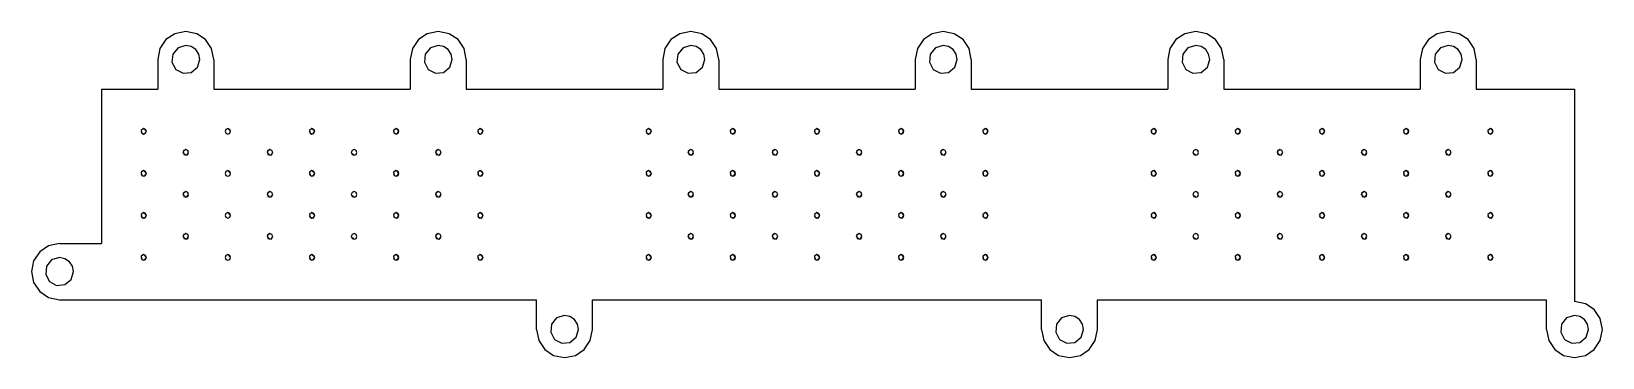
# Model space of a CAD drawing. Extents: x 0 to 112, y 0 to 23.
import ezdxf

# ---------------------------------------------------------------- set-up
doc = ezdxf.new("R2010")
doc.units = 0

msp = doc.modelspace()

# ---------------------------------------------------------------- linework, layer by layer
at = {"layer": 'Layer 1', "color": 7}
for points in [[(13.02, 21.27), (12.86, 22.05), (12.43, 22.69), (11.8, 23.11), (11.02, 23.27), (10.24, 23.11), (9.61, 22.69), (9.18, 22.05), (9.02, 21.27)], [(31.02, 21.27), (30.86, 22.05), (30.43, 22.69), (29.8, 23.11), (29.02, 23.27), (28.24, 23.11), (27.61, 22.69), (27.18, 22.05), (27.02, 21.27)], [(49.02, 21.27), (48.86, 22.05), (48.43, 22.69), (47.8, 23.11), (47.02, 23.27), (46.24, 23.11), (45.61, 22.69), (45.18, 22.05), (45.02, 21.27)], [(67.02, 21.27), (66.86, 22.05), (66.43, 22.69), (65.8, 23.11), (65.02, 23.27), (64.24, 23.11), (63.61, 22.69), (63.18, 22.05), (63.02, 21.27)], [(85.02, 21.27), (84.86, 22.05), (84.43, 22.69), (83.8, 23.11), (83.02, 23.27), (82.24, 23.11), (81.61, 22.69), (81.18, 22.05), (81.02, 21.27)], [(103.02, 21.27), (102.86, 22.05), (102.44, 22.69), (101.8, 23.11), (101.02, 23.27), (100.24, 23.11), (99.61, 22.69), (99.18, 22.05), (99.02, 21.27)], [(11.02, 22.27), (10.47, 22.1), (10.1, 21.66), (10.04, 21.08), (10.31, 20.56), (10.83, 20.29), (11.4, 20.35), (11.85, 20.72), (12.02, 21.27), (11.95, 21.66), (11.73, 21.98), (11.4, 22.2), (11.02, 22.27), (11.02, 22.27)], [(29.02, 22.27), (28.47, 22.1), (28.1, 21.66), (28.04, 21.08), (28.31, 20.56), (28.83, 20.29), (29.4, 20.35), (29.85, 20.72), (30.02, 21.27), (29.95, 21.66), (29.73, 21.98), (29.4, 22.2), (29.02, 22.27), (29.02, 22.27)], [(47.02, 22.27), (46.47, 22.1), (46.1, 21.66), (46.04, 21.08), (46.31, 20.56), (46.83, 20.29), (47.4, 20.35), (47.85, 20.72), (48.02, 21.27), (47.95, 21.66), (47.73, 21.98), (47.4, 22.2), (47.02, 22.27), (47.02, 22.27)], [(65.02, 22.27), (64.46, 22.1), (64.09, 21.66), (64.04, 21.08), (64.31, 20.56), (64.82, 20.29), (65.4, 20.35), (65.85, 20.72), (66.02, 21.27), (65.94, 21.66), (65.73, 21.98), (65.4, 22.2), (65.02, 22.27), (65.02, 22.27)], [(83.02, 22.27), (82.46, 22.1), (82.09, 21.66), (82.04, 21.08), (82.31, 20.56), (82.82, 20.29), (83.4, 20.35), (83.85, 20.72), (84.02, 21.27), (83.94, 21.66), (83.73, 21.98), (83.4, 22.2), (83.02, 22.27), (83.02, 22.27)], [(101.02, 22.27), (100.46, 22.1), (100.09, 21.66), (100.04, 21.08), (100.31, 20.56), (100.82, 20.29), (101.4, 20.35), (101.85, 20.72), (102.02, 21.27), (101.94, 21.66), (101.73, 21.98), (101.4, 22.2), (101.02, 22.27), (101.02, 22.27)], [(9.02, 21.27), (9.02, 19.15)], [(13.02, 21.27), (13.02, 19.15)], [(27.02, 21.27), (27.02, 19.15)], [(31.02, 21.27), (31.02, 19.15)], [(45.02, 21.27), (45.02, 19.15)], [(49.02, 21.27), (49.02, 19.15)], [(63.02, 21.27), (63.02, 19.15)], [(67.02, 21.27), (67.02, 19.15)], [(81.02, 21.27), (81.02, 19.15)], [(85.02, 21.27), (85.02, 19.15)], [(99.02, 21.27), (99.02, 19.15)], [(103.02, 21.27), (103.02, 19.15)], [(5.02, 19.15), (9.02, 19.15)], [(5.02, 19.15), (5.02, 8.15)], [(13.02, 19.15), (27.02, 19.15)], [(31.02, 19.15), (45.02, 19.15)], [(49.02, 19.15), (63.02, 19.15)], [(67.02, 19.15), (81.02, 19.15)], [(85.02, 19.15), (99.02, 19.15)], [(103.02, 19.15), (110.02, 19.15)], [(110.02, 19.15), (110.02, 4.02)], [(7.82, 16.15), (7.88, 16.01), (8.02, 15.95)], [(8.02, 16.35), (7.84, 16.22), (7.88, 16.01), (8.1, 15.96), (8.22, 16.15), (8.16, 16.29), (8.02, 16.35), (8.02, 16.35)], [(8.02, 15.95), (8.16, 16.01), (8.22, 16.15), (8.02, 16.35)], [(14.02, 16.35), (13.88, 16.29), (13.82, 16.15), (13.88, 16.01), (14.02, 15.95), (14.16, 16.01), (14.22, 16.15), (14.16, 16.29), (14.02, 16.35), (14.02, 16.35)], [(13.82, 16.15), (13.88, 16.01), (14.02, 15.95)], [(14.02, 15.95), (14.16, 16.01), (14.22, 16.15), (14.02, 16.35)], [(19.82, 16.15), (19.88, 16.01), (20.02, 15.95)], [(20.02, 16.35), (19.84, 16.22), (19.88, 16.01), (20.1, 15.96), (20.22, 16.15), (20.16, 16.29), (20.02, 16.35), (20.02, 16.35)], [(20.02, 15.95), (20.16, 16.01), (20.22, 16.15), (20.02, 16.35)], [(25.82, 16.15), (25.88, 16.01), (26.02, 15.95)], [(26.02, 16.35), (25.84, 16.22), (25.88, 16.01), (26.1, 15.96), (26.22, 16.15), (26.16, 16.29), (26.02, 16.35), (26.02, 16.35)], [(26.02, 15.95), (26.16, 16.01), (26.22, 16.15), (26.02, 16.35)], [(31.82, 16.15), (31.88, 16.01), (32.02, 15.95)], [(32.02, 16.35), (31.84, 16.22), (31.88, 16.01), (32.1, 15.96), (32.22, 16.15), (32.16, 16.29), (32.02, 16.35), (32.02, 16.35)], [(32.02, 15.95), (32.16, 16.01), (32.22, 16.15), (32.02, 16.35)], [(43.82, 16.15), (43.88, 16.01), (44.02, 15.95)], [(44.02, 16.35), (43.84, 16.22), (43.88, 16.01), (44.1, 15.96), (44.22, 16.15), (44.16, 16.29), (44.02, 16.35), (44.02, 16.35)], [(44.02, 15.95), (44.16, 16.01), (44.22, 16.15), (44.02, 16.35)], [(49.82, 16.15), (49.88, 16.01), (50.02, 15.95)], [(50.02, 16.35), (49.84, 16.22), (49.88, 16.01), (50.1, 15.96), (50.22, 16.15), (50.16, 16.29), (50.02, 16.35), (50.02, 16.35)], [(50.02, 15.95), (50.16, 16.01), (50.22, 16.15), (50.02, 16.35)], [(55.82, 16.15), (55.88, 16.01), (56.02, 15.95)], [(56.02, 16.35), (55.84, 16.22), (55.88, 16.01), (56.1, 15.96), (56.22, 16.15), (56.16, 16.29), (56.02, 16.35), (56.02, 16.35)], [(56.02, 15.95), (56.16, 16.01), (56.22, 16.15), (56.02, 16.35)], [(61.82, 16.15), (61.88, 16.01), (62.02, 15.95)], [(62.02, 16.35), (61.84, 16.22), (61.88, 16.01), (62.1, 15.96), (62.22, 16.15), (62.16, 16.29), (62.02, 16.35), (62.02, 16.35)], [(62.02, 15.95), (62.16, 16.01), (62.22, 16.15), (62.02, 16.35)], [(67.82, 16.15), (67.88, 16.01), (68.02, 15.95)], [(68.02, 16.35), (67.84, 16.22), (67.88, 16.01), (68.1, 15.96), (68.22, 16.15), (68.16, 16.29), (68.02, 16.35), (68.02, 16.35)], [(68.02, 15.95), (68.16, 16.01), (68.22, 16.15), (68.02, 16.35)], [(79.82, 16.15), (79.88, 16.01), (80.02, 15.95)], [(80.02, 16.35), (79.84, 16.22), (79.88, 16.01), (80.1, 15.96), (80.22, 16.15), (80.16, 16.29), (80.02, 16.35), (80.02, 16.35)], [(80.02, 15.95), (80.16, 16.01), (80.22, 16.15), (80.02, 16.35)], [(85.82, 16.15), (85.88, 16.01), (86.02, 15.95)], [(86.02, 16.35), (85.84, 16.22), (85.88, 16.01), (86.1, 15.96), (86.22, 16.15), (86.16, 16.29), (86.02, 16.35), (86.02, 16.35)], [(86.02, 15.95), (86.16, 16.01), (86.22, 16.15), (86.02, 16.35)], [(91.82, 16.15), (91.88, 16.01), (92.02, 15.95)], [(92.02, 16.35), (91.84, 16.22), (91.88, 16.01), (92.1, 15.96), (92.22, 16.15), (92.16, 16.29), (92.02, 16.35), (92.02, 16.35)], [(92.02, 15.95), (92.16, 16.01), (92.22, 16.15), (92.02, 16.35)], [(97.82, 16.15), (97.88, 16.01), (98.02, 15.95)], [(98.02, 16.35), (97.84, 16.22), (97.88, 16.01), (98.1, 15.96), (98.22, 16.15), (98.16, 16.29), (98.02, 16.35), (98.02, 16.35)], [(98.02, 15.95), (98.16, 16.01), (98.22, 16.15), (98.02, 16.35)], [(103.82, 16.15), (103.88, 16.01), (104.02, 15.95)], [(104.02, 16.35), (103.84, 16.22), (103.88, 16.01), (104.1, 15.96), (104.22, 16.15), (104.16, 16.29), (104.02, 16.35), (104.02, 16.35)], [(104.02, 15.95), (104.16, 16.01), (104.22, 16.15), (104.02, 16.35)], [(11.02, 14.85), (10.88, 14.79), (10.82, 14.65), (11.02, 14.45)], [(11.02, 14.85), (10.84, 14.72), (10.88, 14.51), (11.1, 14.46), (11.22, 14.65), (11.16, 14.79), (11.02, 14.85), (11.02, 14.85)], [(11.22, 14.65), (11.16, 14.79), (11.02, 14.85)], [(11.02, 14.45), (11.16, 14.51), (11.22, 14.65)], [(17.02, 14.85), (16.88, 14.79), (16.82, 14.65), (17.02, 14.45)], [(17.02, 14.85), (16.84, 14.72), (16.88, 14.51), (17.1, 14.46), (17.22, 14.65), (17.16, 14.79), (17.02, 14.85), (17.02, 14.85)], [(17.22, 14.65), (17.16, 14.79), (17.02, 14.85)], [(17.02, 14.45), (17.16, 14.51), (17.22, 14.65)], [(23.02, 14.85), (22.88, 14.79), (22.82, 14.65), (23.02, 14.45)], [(23.02, 14.85), (22.88, 14.79), (22.82, 14.65), (22.88, 14.51), (23.02, 14.45), (23.16, 14.51), (23.22, 14.65), (23.16, 14.79), (23.02, 14.85), (23.02, 14.85)], [(23.22, 14.65), (23.16, 14.79), (23.02, 14.85)], [(23.02, 14.45), (23.16, 14.51), (23.22, 14.65)], [(29.02, 14.85), (28.88, 14.79), (28.82, 14.65), (29.02, 14.45)], [(29.02, 14.85), (28.84, 14.72), (28.88, 14.51), (29.1, 14.46), (29.22, 14.65), (29.16, 14.79), (29.02, 14.85), (29.02, 14.85)], [(29.22, 14.65), (29.16, 14.79), (29.02, 14.85)], [(29.02, 14.45), (29.16, 14.51), (29.22, 14.65)], [(47.02, 14.85), (46.88, 14.79), (46.82, 14.65), (47.02, 14.45)], [(47.02, 14.85), (46.84, 14.72), (46.88, 14.51), (47.1, 14.46), (47.22, 14.65), (47.16, 14.79), (47.02, 14.85), (47.02, 14.85)], [(47.22, 14.65), (47.16, 14.79), (47.02, 14.85)], [(47.02, 14.45), (47.16, 14.51), (47.22, 14.65)], [(53.02, 14.85), (52.88, 14.79), (52.82, 14.65), (53.02, 14.45)], [(53.02, 14.85), (52.84, 14.72), (52.88, 14.51), (53.1, 14.46), (53.22, 14.65), (53.16, 14.79), (53.02, 14.85), (53.02, 14.85)], [(53.22, 14.65), (53.16, 14.79), (53.02, 14.85)], [(53.02, 14.45), (53.16, 14.51), (53.22, 14.65)], [(59.02, 14.85), (58.88, 14.79), (58.82, 14.65), (59.02, 14.45)], [(59.02, 14.85), (58.84, 14.72), (58.88, 14.51), (59.1, 14.46), (59.22, 14.65), (59.16, 14.79), (59.02, 14.85), (59.02, 14.85)], [(59.22, 14.65), (59.16, 14.79), (59.02, 14.85)], [(59.02, 14.45), (59.16, 14.51), (59.22, 14.65)], [(65.02, 14.85), (64.88, 14.79), (64.82, 14.65), (65.02, 14.45)], [(65.02, 14.85), (64.84, 14.72), (64.88, 14.51), (65.1, 14.46), (65.22, 14.65), (65.16, 14.79), (65.02, 14.85), (65.02, 14.85)], [(65.22, 14.65), (65.16, 14.79), (65.02, 14.85)], [(65.02, 14.45), (65.16, 14.51), (65.22, 14.65)], [(83.02, 14.85), (82.88, 14.79), (82.82, 14.65), (83.02, 14.45)], [(83.02, 14.85), (82.88, 14.79), (82.82, 14.65), (82.88, 14.51), (83.02, 14.45), (83.16, 14.51), (83.22, 14.65), (83.16, 14.79), (83.02, 14.85), (83.02, 14.85)], [(83.22, 14.65), (83.16, 14.79), (83.02, 14.85)], [(83.02, 14.45), (83.16, 14.51), (83.22, 14.65)], [(89.02, 14.85), (88.88, 14.79), (88.82, 14.65), (89.02, 14.45)], [(89.02, 14.85), (88.84, 14.72), (88.88, 14.51), (89.1, 14.46), (89.22, 14.65), (89.16, 14.79), (89.02, 14.85), (89.02, 14.85)], [(89.22, 14.65), (89.16, 14.79), (89.02, 14.85)], [(89.02, 14.45), (89.16, 14.51), (89.22, 14.65)], [(95.02, 14.85), (94.88, 14.79), (94.82, 14.65), (95.02, 14.45)], [(95.02, 14.85), (94.84, 14.72), (94.88, 14.51), (95.1, 14.46), (95.22, 14.65), (95.16, 14.79), (95.02, 14.85), (95.02, 14.85)], [(95.22, 14.65), (95.16, 14.79), (95.02, 14.85)], [(95.02, 14.45), (95.16, 14.51), (95.22, 14.65)], [(101.02, 14.85), (100.88, 14.79), (100.82, 14.65), (101.02, 14.45)], [(101.02, 14.85), (100.84, 14.72), (100.88, 14.51), (101.1, 14.46), (101.22, 14.65), (101.16, 14.79), (101.02, 14.85), (101.02, 14.85)], [(101.22, 14.65), (101.16, 14.79), (101.02, 14.85)], [(101.02, 14.45), (101.16, 14.51), (101.22, 14.65)], [(7.82, 13.15), (7.88, 13.01), (8.02, 12.95)], [(8.02, 13.35), (7.84, 13.23), (7.88, 13.01), (8.1, 12.97), (8.22, 13.15), (8.16, 13.29), (8.02, 13.35), (8.02, 13.35)], [(8.02, 12.95), (8.16, 13.01), (8.22, 13.15), (8.02, 13.35)], [(14.02, 13.35), (13.88, 13.29), (13.82, 13.15), (13.88, 13.01), (14.02, 12.95), (14.16, 13.01), (14.22, 13.15), (14.16, 13.29), (14.02, 13.35), (14.02, 13.35)], [(13.82, 13.15), (13.88, 13.01), (14.02, 12.95)], [(14.02, 12.95), (14.16, 13.01), (14.22, 13.15), (14.02, 13.35)], [(19.82, 13.15), (19.88, 13.01), (20.02, 12.95)], [(20.02, 13.35), (19.84, 13.23), (19.88, 13.01), (20.1, 12.97), (20.22, 13.15), (20.16, 13.29), (20.02, 13.35), (20.02, 13.35)], [(20.02, 12.95), (20.16, 13.01), (20.22, 13.15), (20.02, 13.35)], [(25.82, 13.15), (25.88, 13.01), (26.02, 12.95)], [(26.02, 13.35), (25.84, 13.23), (25.88, 13.01), (26.1, 12.97), (26.22, 13.15), (26.16, 13.29), (26.02, 13.35), (26.02, 13.35)], [(26.02, 12.95), (26.16, 13.01), (26.22, 13.15), (26.02, 13.35)], [(31.82, 13.15), (31.88, 13.01), (32.02, 12.95)], [(32.02, 13.35), (31.84, 13.23), (31.88, 13.01), (32.1, 12.97), (32.22, 13.15), (32.16, 13.29), (32.02, 13.35), (32.02, 13.35)], [(32.02, 12.95), (32.16, 13.01), (32.22, 13.15), (32.02, 13.35)], [(43.82, 13.15), (43.88, 13.01), (44.02, 12.95)], [(44.02, 13.35), (43.84, 13.23), (43.88, 13.01), (44.1, 12.97), (44.22, 13.15), (44.16, 13.29), (44.02, 13.35), (44.02, 13.35)], [(44.02, 12.95), (44.16, 13.01), (44.22, 13.15), (44.02, 13.35)], [(49.82, 13.15), (49.88, 13.01), (50.02, 12.95)], [(50.02, 13.35), (49.84, 13.23), (49.88, 13.01), (50.1, 12.97), (50.22, 13.15), (50.16, 13.29), (50.02, 13.35), (50.02, 13.35)], [(50.02, 12.95), (50.16, 13.01), (50.22, 13.15), (50.02, 13.35)], [(55.82, 13.15), (55.88, 13.01), (56.02, 12.95)], [(56.02, 13.35), (55.84, 13.23), (55.88, 13.01), (56.1, 12.97), (56.22, 13.15), (56.16, 13.29), (56.02, 13.35), (56.02, 13.35)], [(56.02, 12.95), (56.16, 13.01), (56.22, 13.15), (56.02, 13.35)], [(61.82, 13.15), (61.88, 13.01), (62.02, 12.95)], [(62.02, 13.35), (61.84, 13.23), (61.88, 13.01), (62.1, 12.97), (62.22, 13.15), (62.16, 13.29), (62.02, 13.35), (62.02, 13.35)], [(62.02, 12.95), (62.16, 13.01), (62.22, 13.15), (62.02, 13.35)], [(67.82, 13.15), (67.88, 13.01), (68.02, 12.95)], [(68.02, 13.35), (67.84, 13.23), (67.88, 13.01), (68.1, 12.97), (68.22, 13.15), (68.16, 13.29), (68.02, 13.35), (68.02, 13.35)], [(68.02, 12.95), (68.16, 13.01), (68.22, 13.15), (68.02, 13.35)], [(79.82, 13.15), (79.88, 13.01), (80.02, 12.95)], [(80.02, 13.35), (79.84, 13.23), (79.88, 13.01), (80.1, 12.97), (80.22, 13.15), (80.16, 13.29), (80.02, 13.35), (80.02, 13.35)], [(80.02, 12.95), (80.16, 13.01), (80.22, 13.15), (80.02, 13.35)], [(85.82, 13.15), (85.88, 13.01), (86.02, 12.95)], [(86.02, 13.35), (85.84, 13.23), (85.88, 13.01), (86.1, 12.97), (86.22, 13.15), (86.16, 13.29), (86.02, 13.35), (86.02, 13.35)], [(86.02, 12.95), (86.16, 13.01), (86.22, 13.15), (86.02, 13.35)], [(91.82, 13.15), (91.88, 13.01), (92.02, 12.95)], [(92.02, 13.35), (91.84, 13.23), (91.88, 13.01), (92.1, 12.97), (92.22, 13.15), (92.16, 13.29), (92.02, 13.35), (92.02, 13.35)], [(92.02, 12.95), (92.16, 13.01), (92.22, 13.15), (92.02, 13.35)], [(97.82, 13.15), (97.88, 13.01), (98.02, 12.95)], [(98.02, 13.35), (97.84, 13.23), (97.88, 13.01), (98.1, 12.97), (98.22, 13.15), (98.16, 13.29), (98.02, 13.35), (98.02, 13.35)], [(98.02, 12.95), (98.16, 13.01), (98.22, 13.15), (98.02, 13.35)], [(103.82, 13.15), (103.88, 13.01), (104.02, 12.95)], [(104.02, 13.35), (103.84, 13.23), (103.88, 13.01), (104.1, 12.97), (104.22, 13.15), (104.16, 13.29), (104.02, 13.35), (104.02, 13.35)], [(104.02, 12.95), (104.16, 13.01), (104.22, 13.15), (104.02, 13.35)], [(11.02, 11.85), (10.88, 11.79), (10.82, 11.65), (11.02, 11.45)], [(11.02, 11.85), (10.84, 11.73), (10.88, 11.51), (11.1, 11.47), (11.22, 11.65), (11.16, 11.79), (11.02, 11.85), (11.02, 11.85)], [(11.22, 11.65), (11.16, 11.79), (11.02, 11.85)], [(11.02, 11.45), (11.16, 11.51), (11.22, 11.65)], [(17.02, 11.85), (16.88, 11.79), (16.82, 11.65), (17.02, 11.45)], [(17.02, 11.85), (16.84, 11.73), (16.88, 11.51), (17.1, 11.47), (17.22, 11.65), (17.16, 11.79), (17.02, 11.85), (17.02, 11.85)], [(17.22, 11.65), (17.16, 11.79), (17.02, 11.85)], [(17.02, 11.45), (17.16, 11.51), (17.22, 11.65)], [(23.02, 11.85), (22.88, 11.79), (22.82, 11.65), (23.02, 11.45)], [(23.02, 11.85), (22.88, 11.79), (22.82, 11.65), (22.88, 11.51), (23.02, 11.45), (23.16, 11.51), (23.22, 11.65), (23.16, 11.79), (23.02, 11.85), (23.02, 11.85)], [(23.22, 11.65), (23.16, 11.79), (23.02, 11.85)], [(23.02, 11.45), (23.16, 11.51), (23.22, 11.65)], [(29.02, 11.85), (28.88, 11.79), (28.82, 11.65), (29.02, 11.45)], [(29.02, 11.85), (28.84, 11.73), (28.88, 11.51), (29.1, 11.47), (29.22, 11.65), (29.16, 11.79), (29.02, 11.85), (29.02, 11.85)], [(29.22, 11.65), (29.16, 11.79), (29.02, 11.85)], [(29.02, 11.45), (29.16, 11.51), (29.22, 11.65)], [(47.02, 11.85), (46.88, 11.79), (46.82, 11.65), (47.02, 11.45)], [(47.02, 11.85), (46.84, 11.73), (46.88, 11.51), (47.1, 11.47), (47.22, 11.65), (47.16, 11.79), (47.02, 11.85), (47.02, 11.85)], [(47.22, 11.65), (47.16, 11.79), (47.02, 11.85)], [(47.02, 11.45), (47.16, 11.51), (47.22, 11.65)], [(53.02, 11.85), (52.88, 11.79), (52.82, 11.65), (53.02, 11.45)], [(53.02, 11.85), (52.84, 11.73), (52.88, 11.51), (53.1, 11.47), (53.22, 11.65), (53.16, 11.79), (53.02, 11.85), (53.02, 11.85)], [(53.22, 11.65), (53.16, 11.79), (53.02, 11.85)], [(53.02, 11.45), (53.16, 11.51), (53.22, 11.65)], [(59.02, 11.85), (58.88, 11.79), (58.82, 11.65), (59.02, 11.45)], [(59.02, 11.85), (58.84, 11.73), (58.88, 11.51), (59.1, 11.47), (59.22, 11.65), (59.16, 11.79), (59.02, 11.85), (59.02, 11.85)], [(59.22, 11.65), (59.16, 11.79), (59.02, 11.85)], [(59.02, 11.45), (59.16, 11.51), (59.22, 11.65)], [(65.02, 11.85), (64.88, 11.79), (64.82, 11.65), (65.02, 11.45)], [(65.02, 11.85), (64.84, 11.73), (64.88, 11.51), (65.1, 11.47), (65.22, 11.65), (65.16, 11.79), (65.02, 11.85), (65.02, 11.85)], [(65.22, 11.65), (65.16, 11.79), (65.02, 11.85)], [(65.02, 11.45), (65.16, 11.51), (65.22, 11.65)], [(83.02, 11.85), (82.88, 11.79), (82.82, 11.65), (83.02, 11.45)], [(83.02, 11.85), (82.88, 11.79), (82.82, 11.65), (82.88, 11.51), (83.02, 11.45), (83.16, 11.51), (83.22, 11.65), (83.16, 11.79), (83.02, 11.85), (83.02, 11.85)], [(83.22, 11.65), (83.16, 11.79), (83.02, 11.85)], [(83.02, 11.45), (83.16, 11.51), (83.22, 11.65)], [(89.02, 11.85), (88.88, 11.79), (88.82, 11.65), (89.02, 11.45)], [(89.02, 11.85), (88.84, 11.73), (88.88, 11.51), (89.1, 11.47), (89.22, 11.65), (89.16, 11.79), (89.02, 11.85), (89.02, 11.85)], [(89.22, 11.65), (89.16, 11.79), (89.02, 11.85)], [(89.02, 11.45), (89.16, 11.51), (89.22, 11.65)], [(95.02, 11.85), (94.88, 11.79), (94.82, 11.65), (95.02, 11.45)], [(95.02, 11.85), (94.84, 11.73), (94.88, 11.51), (95.1, 11.47), (95.22, 11.65), (95.16, 11.79), (95.02, 11.85), (95.02, 11.85)], [(95.22, 11.65), (95.16, 11.79), (95.02, 11.85)], [(95.02, 11.45), (95.16, 11.51), (95.22, 11.65)], [(101.02, 11.85), (100.88, 11.79), (100.82, 11.65), (101.02, 11.45)], [(101.02, 11.85), (100.84, 11.73), (100.88, 11.51), (101.1, 11.47), (101.22, 11.65), (101.16, 11.79), (101.02, 11.85), (101.02, 11.85)], [(101.22, 11.65), (101.16, 11.79), (101.02, 11.85)], [(101.02, 11.45), (101.16, 11.51), (101.22, 11.65)], [(7.82, 10.16), (7.88, 10.02), (8.02, 9.96)], [(8.02, 10.36), (7.84, 10.23), (7.88, 10.02), (8.1, 9.97), (8.22, 10.16), (8.16, 10.3), (8.02, 10.36), (8.02, 10.36)], [(8.02, 9.96), (8.16, 10.02), (8.22, 10.16), (8.02, 10.36)], [(14.02, 10.36), (13.88, 10.3), (13.82, 10.16), (13.88, 10.02), (14.02, 9.96), (14.16, 10.02), (14.22, 10.16), (14.16, 10.3), (14.02, 10.36), (14.02, 10.36)], [(13.82, 10.16), (13.88, 10.02), (14.02, 9.96)], [(14.02, 9.96), (14.16, 10.02), (14.22, 10.16), (14.02, 10.36)], [(19.82, 10.16), (19.88, 10.02), (20.02, 9.96)], [(20.02, 10.36), (19.84, 10.23), (19.88, 10.02), (20.1, 9.97), (20.22, 10.16), (20.16, 10.3), (20.02, 10.36), (20.02, 10.36)], [(20.02, 9.96), (20.16, 10.02), (20.22, 10.16), (20.02, 10.36)], [(25.82, 10.16), (25.88, 10.02), (26.02, 9.96)], [(26.02, 10.36), (25.84, 10.23), (25.88, 10.02), (26.1, 9.97), (26.22, 10.16), (26.16, 10.3), (26.02, 10.36), (26.02, 10.36)], [(26.02, 9.96), (26.16, 10.02), (26.22, 10.16), (26.02, 10.36)], [(31.82, 10.16), (31.88, 10.02), (32.02, 9.96)], [(32.02, 10.36), (31.84, 10.23), (31.88, 10.02), (32.1, 9.97), (32.22, 10.16), (32.16, 10.3), (32.02, 10.36), (32.02, 10.36)], [(32.02, 9.96), (32.16, 10.02), (32.22, 10.16), (32.02, 10.36)], [(43.82, 10.16), (43.88, 10.02), (44.02, 9.96)], [(44.02, 10.36), (43.84, 10.23), (43.88, 10.02), (44.1, 9.97), (44.22, 10.16), (44.16, 10.3), (44.02, 10.36), (44.02, 10.36)], [(44.02, 9.96), (44.16, 10.02), (44.22, 10.16), (44.02, 10.36)], [(49.82, 10.16), (49.88, 10.02), (50.02, 9.96)], [(50.02, 10.36), (49.84, 10.23), (49.88, 10.02), (50.1, 9.97), (50.22, 10.16), (50.16, 10.3), (50.02, 10.36), (50.02, 10.36)], [(50.02, 9.96), (50.16, 10.02), (50.22, 10.16), (50.02, 10.36)], [(55.82, 10.16), (55.88, 10.02), (56.02, 9.96)], [(56.02, 10.36), (55.84, 10.23), (55.88, 10.02), (56.1, 9.97), (56.22, 10.16), (56.16, 10.3), (56.02, 10.36), (56.02, 10.36)], [(56.02, 9.96), (56.16, 10.02), (56.22, 10.16), (56.02, 10.36)], [(61.82, 10.16), (61.88, 10.02), (62.02, 9.96)], [(62.02, 10.36), (61.84, 10.23), (61.88, 10.02), (62.1, 9.97), (62.22, 10.16), (62.16, 10.3), (62.02, 10.36), (62.02, 10.36)], [(62.02, 9.96), (62.16, 10.02), (62.22, 10.16), (62.02, 10.36)], [(67.82, 10.16), (67.88, 10.02), (68.02, 9.96)], [(68.02, 10.36), (67.84, 10.23), (67.88, 10.02), (68.1, 9.97), (68.22, 10.16), (68.16, 10.3), (68.02, 10.36), (68.02, 10.36)], [(68.02, 9.96), (68.16, 10.02), (68.22, 10.16), (68.02, 10.36)], [(79.82, 10.16), (79.88, 10.02), (80.02, 9.96)], [(80.02, 10.36), (79.84, 10.23), (79.88, 10.02), (80.1, 9.97), (80.22, 10.16), (80.16, 10.3), (80.02, 10.36), (80.02, 10.36)], [(80.02, 9.96), (80.16, 10.02), (80.22, 10.16), (80.02, 10.36)], [(85.82, 10.16), (85.88, 10.02), (86.02, 9.96)], [(86.02, 10.36), (85.84, 10.23), (85.88, 10.02), (86.1, 9.97), (86.22, 10.16), (86.16, 10.3), (86.02, 10.36), (86.02, 10.36)], [(86.02, 9.96), (86.16, 10.02), (86.22, 10.16), (86.02, 10.36)], [(91.82, 10.16), (91.88, 10.02), (92.02, 9.96)], [(92.02, 10.36), (91.84, 10.23), (91.88, 10.02), (92.1, 9.97), (92.22, 10.16), (92.16, 10.3), (92.02, 10.36), (92.02, 10.36)], [(92.02, 9.96), (92.16, 10.02), (92.22, 10.16), (92.02, 10.36)], [(97.82, 10.16), (97.88, 10.02), (98.02, 9.96)], [(98.02, 10.36), (97.84, 10.23), (97.88, 10.02), (98.1, 9.97), (98.22, 10.16), (98.16, 10.3), (98.02, 10.36), (98.02, 10.36)], [(98.02, 9.96), (98.16, 10.02), (98.22, 10.16), (98.02, 10.36)], [(103.82, 10.16), (103.88, 10.02), (104.02, 9.96)], [(104.02, 10.36), (103.84, 10.23), (103.88, 10.02), (104.1, 9.97), (104.22, 10.16), (104.16, 10.3), (104.02, 10.36), (104.02, 10.36)], [(104.02, 9.96), (104.16, 10.02), (104.22, 10.16), (104.02, 10.36)], [(2.02, 8.15), (1.24, 7.99), (0.61, 7.56), (0.18, 6.92), (0.02, 6.15), (0.18, 5.37), (0.61, 4.73), (1.24, 4.3), (2.02, 4.15)], [(2.02, 8.15), (5.02, 8.15)], [(11.02, 8.86), (10.88, 8.8), (10.82, 8.66), (11.02, 8.46)], [(11.02, 8.86), (10.84, 8.73), (10.88, 8.52), (11.1, 8.47), (11.22, 8.66), (11.16, 8.8), (11.02, 8.86), (11.02, 8.86)], [(11.22, 8.66), (11.16, 8.8), (11.02, 8.86)], [(11.02, 8.46), (11.16, 8.52), (11.22, 8.66)], [(17.02, 8.86), (16.88, 8.8), (16.82, 8.66), (17.02, 8.46)], [(17.02, 8.86), (16.84, 8.73), (16.88, 8.52), (17.1, 8.47), (17.22, 8.66), (17.16, 8.8), (17.02, 8.86), (17.02, 8.86)], [(17.22, 8.66), (17.16, 8.8), (17.02, 8.86)], [(17.02, 8.46), (17.16, 8.52), (17.22, 8.66)], [(23.02, 8.86), (22.88, 8.8), (22.82, 8.66), (23.02, 8.46)], [(23.02, 8.86), (22.88, 8.8), (22.82, 8.66), (22.88, 8.52), (23.02, 8.46), (23.16, 8.52), (23.22, 8.66), (23.16, 8.8), (23.02, 8.86), (23.02, 8.86)], [(23.22, 8.66), (23.16, 8.8), (23.02, 8.86)], [(23.02, 8.46), (23.16, 8.52), (23.22, 8.66)], [(29.02, 8.86), (28.88, 8.8), (28.82, 8.66), (29.02, 8.46)], [(29.02, 8.86), (28.84, 8.73), (28.88, 8.52), (29.1, 8.47), (29.22, 8.66), (29.16, 8.8), (29.02, 8.86), (29.02, 8.86)], [(29.22, 8.66), (29.16, 8.8), (29.02, 8.86)], [(29.02, 8.46), (29.16, 8.52), (29.22, 8.66)], [(47.02, 8.86), (46.88, 8.8), (46.82, 8.66), (47.02, 8.46)], [(47.02, 8.86), (46.84, 8.73), (46.88, 8.52), (47.1, 8.47), (47.22, 8.66), (47.16, 8.8), (47.02, 8.86), (47.02, 8.86)], [(47.22, 8.66), (47.16, 8.8), (47.02, 8.86)], [(47.02, 8.46), (47.16, 8.52), (47.22, 8.66)], [(53.02, 8.86), (52.88, 8.8), (52.82, 8.66), (53.02, 8.46)], [(53.02, 8.86), (52.84, 8.73), (52.88, 8.52), (53.1, 8.47), (53.22, 8.66), (53.16, 8.8), (53.02, 8.86), (53.02, 8.86)], [(53.22, 8.66), (53.16, 8.8), (53.02, 8.86)], [(53.02, 8.46), (53.16, 8.52), (53.22, 8.66)], [(59.02, 8.86), (58.88, 8.8), (58.82, 8.66), (59.02, 8.46)], [(59.02, 8.86), (58.84, 8.73), (58.88, 8.52), (59.1, 8.47), (59.22, 8.66), (59.16, 8.8), (59.02, 8.86), (59.02, 8.86)], [(59.22, 8.66), (59.16, 8.8), (59.02, 8.86)], [(59.02, 8.46), (59.16, 8.52), (59.22, 8.66)], [(65.02, 8.86), (64.88, 8.8), (64.82, 8.66), (65.02, 8.46)], [(65.02, 8.86), (64.84, 8.73), (64.88, 8.52), (65.1, 8.47), (65.22, 8.66), (65.16, 8.8), (65.02, 8.86), (65.02, 8.86)], [(65.22, 8.66), (65.16, 8.8), (65.02, 8.86)], [(65.02, 8.46), (65.16, 8.52), (65.22, 8.66)], [(83.02, 8.86), (82.88, 8.8), (82.82, 8.66), (83.02, 8.46)], [(83.02, 8.86), (82.88, 8.8), (82.82, 8.66), (82.88, 8.52), (83.02, 8.46), (83.16, 8.52), (83.22, 8.66), (83.16, 8.8), (83.02, 8.86), (83.02, 8.86)], [(83.22, 8.66), (83.16, 8.8), (83.02, 8.86)], [(83.02, 8.46), (83.16, 8.52), (83.22, 8.66)], [(89.02, 8.86), (88.88, 8.8), (88.82, 8.66), (89.02, 8.46)], [(89.02, 8.86), (88.84, 8.73), (88.88, 8.52), (89.1, 8.47), (89.22, 8.66), (89.16, 8.8), (89.02, 8.86), (89.02, 8.86)], [(89.22, 8.66), (89.16, 8.8), (89.02, 8.86)], [(89.02, 8.46), (89.16, 8.52), (89.22, 8.66)], [(95.02, 8.86), (94.88, 8.8), (94.82, 8.66), (95.02, 8.46)], [(95.02, 8.86), (94.84, 8.73), (94.88, 8.52), (95.1, 8.47), (95.22, 8.66), (95.16, 8.8), (95.02, 8.86), (95.02, 8.86)], [(95.22, 8.66), (95.16, 8.8), (95.02, 8.86)], [(95.02, 8.46), (95.16, 8.52), (95.22, 8.66)], [(101.02, 8.86), (100.88, 8.8), (100.82, 8.66), (101.02, 8.46)], [(101.02, 8.86), (100.84, 8.73), (100.88, 8.52), (101.1, 8.47), (101.22, 8.66), (101.16, 8.8), (101.02, 8.86), (101.02, 8.86)], [(101.22, 8.66), (101.16, 8.8), (101.02, 8.86)], [(101.02, 8.46), (101.16, 8.52), (101.22, 8.66)], [(2.02, 7.15), (1.46, 6.98), (1.1, 6.53), (1.04, 5.95), (1.31, 5.44), (1.82, 5.17), (2.4, 5.22), (2.85, 5.59), (3.02, 6.15), (2.94, 6.53), (2.73, 6.85), (2.4, 7.07), (2.02, 7.15), (2.02, 7.15)], [(7.82, 7.16), (7.88, 7.02), (8.02, 6.96)], [(8.02, 7.36), (7.84, 7.24), (7.88, 7.02), (8.1, 6.98), (8.22, 7.16), (8.16, 7.31), (8.02, 7.36), (8.02, 7.36)], [(8.02, 6.96), (8.16, 7.02), (8.22, 7.16), (8.02, 7.36)], [(14.02, 7.36), (13.88, 7.31), (13.82, 7.16), (13.88, 7.02), (14.02, 6.96), (14.16, 7.02), (14.22, 7.16), (14.16, 7.31), (14.02, 7.36), (14.02, 7.36)], [(13.82, 7.16), (13.88, 7.02), (14.02, 6.96)], [(14.02, 6.96), (14.16, 7.02), (14.22, 7.16), (14.02, 7.36)], [(19.82, 7.16), (19.88, 7.02), (20.02, 6.96)], [(20.02, 7.36), (19.84, 7.24), (19.88, 7.02), (20.1, 6.98), (20.22, 7.16), (20.16, 7.31), (20.02, 7.36), (20.02, 7.36)], [(20.02, 6.96), (20.16, 7.02), (20.22, 7.16), (20.02, 7.36)], [(25.82, 7.16), (25.88, 7.02), (26.02, 6.96)], [(26.02, 7.36), (25.84, 7.24), (25.88, 7.02), (26.1, 6.98), (26.22, 7.16), (26.16, 7.31), (26.02, 7.36), (26.02, 7.36)], [(26.02, 6.96), (26.16, 7.02), (26.22, 7.16), (26.02, 7.36)], [(31.82, 7.16), (31.88, 7.02), (32.02, 6.96)], [(32.02, 7.36), (31.84, 7.24), (31.88, 7.02), (32.1, 6.98), (32.22, 7.16), (32.16, 7.31), (32.02, 7.36), (32.02, 7.36)], [(32.02, 6.96), (32.16, 7.02), (32.22, 7.16), (32.02, 7.36)], [(43.82, 7.16), (43.88, 7.02), (44.02, 6.96)], [(44.02, 7.36), (43.84, 7.24), (43.88, 7.02), (44.1, 6.98), (44.22, 7.16), (44.16, 7.31), (44.02, 7.36), (44.02, 7.36)], [(44.02, 6.96), (44.16, 7.02), (44.22, 7.16), (44.02, 7.36)], [(49.82, 7.16), (49.88, 7.02), (50.02, 6.96)], [(50.02, 7.36), (49.84, 7.24), (49.88, 7.02), (50.1, 6.98), (50.22, 7.16), (50.16, 7.31), (50.02, 7.36), (50.02, 7.36)], [(50.02, 6.96), (50.16, 7.02), (50.22, 7.16), (50.02, 7.36)], [(55.82, 7.16), (55.88, 7.02), (56.02, 6.96)], [(56.02, 7.36), (55.84, 7.24), (55.88, 7.02), (56.1, 6.98), (56.22, 7.16), (56.16, 7.31), (56.02, 7.36), (56.02, 7.36)], [(56.02, 6.96), (56.16, 7.02), (56.22, 7.16), (56.02, 7.36)], [(61.82, 7.16), (61.88, 7.02), (62.02, 6.96)], [(62.02, 7.36), (61.84, 7.24), (61.88, 7.02), (62.1, 6.98), (62.22, 7.16), (62.16, 7.31), (62.02, 7.36), (62.02, 7.36)], [(62.02, 6.96), (62.16, 7.02), (62.22, 7.16), (62.02, 7.36)], [(67.82, 7.16), (67.88, 7.02), (68.02, 6.96)], [(68.02, 7.36), (67.84, 7.24), (67.88, 7.02), (68.1, 6.98), (68.22, 7.16), (68.16, 7.31), (68.02, 7.36), (68.02, 7.36)], [(68.02, 6.96), (68.16, 7.02), (68.22, 7.16), (68.02, 7.36)], [(79.82, 7.16), (79.88, 7.02), (80.02, 6.96)], [(80.02, 7.36), (79.84, 7.24), (79.88, 7.02), (80.1, 6.98), (80.22, 7.16), (80.16, 7.31), (80.02, 7.36), (80.02, 7.36)], [(80.02, 6.96), (80.16, 7.02), (80.22, 7.16), (80.02, 7.36)], [(85.82, 7.16), (85.88, 7.02), (86.02, 6.96)], [(86.02, 7.36), (85.84, 7.24), (85.88, 7.02), (86.1, 6.98), (86.22, 7.16), (86.16, 7.31), (86.02, 7.36), (86.02, 7.36)], [(86.02, 6.96), (86.16, 7.02), (86.22, 7.16), (86.02, 7.36)], [(91.82, 7.16), (91.88, 7.02), (92.02, 6.96)], [(92.02, 7.36), (91.84, 7.24), (91.88, 7.02), (92.1, 6.98), (92.22, 7.16), (92.16, 7.31), (92.02, 7.36), (92.02, 7.36)], [(92.02, 6.96), (92.16, 7.02), (92.22, 7.16), (92.02, 7.36)], [(97.82, 7.16), (97.88, 7.02), (98.02, 6.96)], [(98.02, 7.36), (97.84, 7.24), (97.88, 7.02), (98.1, 6.98), (98.22, 7.16), (98.16, 7.31), (98.02, 7.36), (98.02, 7.36)], [(98.02, 6.96), (98.16, 7.02), (98.22, 7.16), (98.02, 7.36)], [(103.82, 7.16), (103.88, 7.02), (104.02, 6.96)], [(104.02, 7.36), (103.84, 7.24), (103.88, 7.02), (104.1, 6.98), (104.22, 7.16), (104.16, 7.31), (104.02, 7.36), (104.02, 7.36)], [(104.02, 6.96), (104.16, 7.02), (104.22, 7.16), (104.02, 7.36)], [(2.02, 4.15), (36.02, 4.15)], [(36.02, 2.02), (36.02, 4.15)], [(40.02, 4.15), (72.02, 4.15)], [(40.02, 2.02), (40.02, 4.15)], [(72.02, 2.02), (72.02, 4.15)], [(76.02, 4.15), (108.02, 4.15)], [(76.02, 2.02), (76.02, 4.15)], [(108.02, 2.02), (108.02, 4.15)], [(108.02, 2.02), (108.18, 1.24), (108.61, 0.61), (109.24, 0.18), (110.02, 0.02), (110.8, 0.18), (111.43, 0.61), (111.86, 1.24), (112.02, 2.02), (111.86, 2.8), (111.43, 3.44), (110.8, 3.86), (110.02, 4.02)], [(38.02, 3.02), (37.46, 2.85), (37.1, 2.41), (37.04, 1.83), (37.31, 1.31), (37.82, 1.04), (38.4, 1.1), (38.85, 1.47), (39.02, 2.02), (38.94, 2.41), (38.73, 2.73), (38.41, 2.94), (38.02, 3.02), (38.02, 3.02)], [(74.02, 3.02), (73.46, 2.85), (73.1, 2.41), (73.04, 1.83), (73.31, 1.31), (73.83, 1.04), (74.4, 1.1), (74.85, 1.47), (75.02, 2.02), (74.94, 2.41), (74.73, 2.73), (74.4, 2.95), (74.02, 3.02), (74.02, 3.02)], [(110.02, 3.02), (109.46, 2.85), (109.1, 2.41), (109.04, 1.83), (109.31, 1.31), (109.83, 1.04), (110.4, 1.1), (110.85, 1.47), (111.02, 2.02), (110.95, 2.41), (110.73, 2.73), (110.4, 2.95), (110.02, 3.02), (110.02, 3.02)], [(36.02, 2.02), (36.18, 1.24), (36.61, 0.61), (37.24, 0.18), (38.02, 0.02), (38.8, 0.18), (39.43, 0.61), (39.86, 1.24), (40.02, 2.02)], [(72.02, 2.02), (72.18, 1.24), (72.61, 0.61), (73.24, 0.18), (74.02, 0.02), (74.8, 0.18), (75.43, 0.61), (75.86, 1.24), (76.02, 2.02)]]:
    msp.add_lwpolyline(points, dxfattribs=at)

doc.saveas('drawing.dxf')
